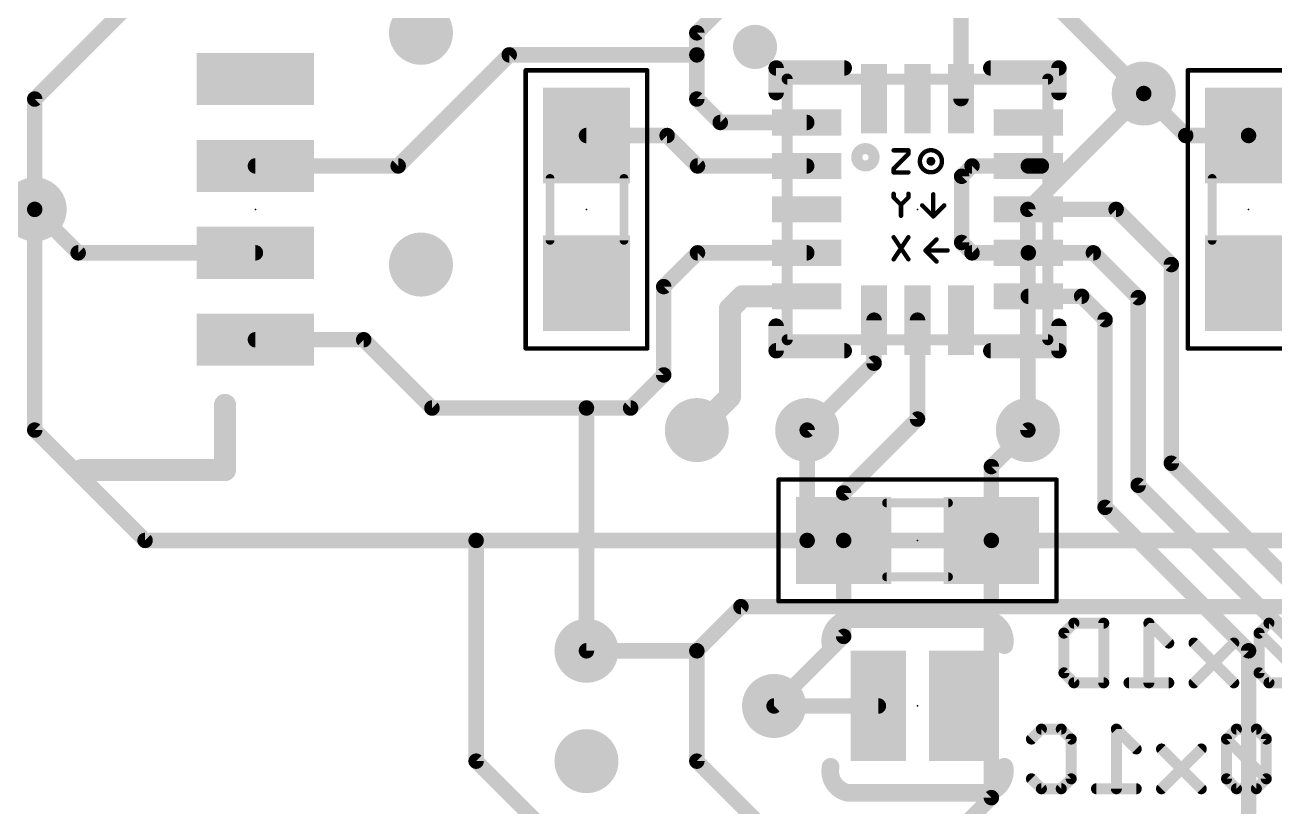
# Model space of a CAD drawing. Extents: x -36 to 72, y -11 to 34.
# Drawn here: x 2.43 to 16.81, y 5.82 to 14.82 of the extents above; entities that cross this region are included whole.
import ezdxf

# ---------------------------------------------------------------- set-up
doc = ezdxf.new("R2010")
doc.units = 0
for name, color, linetype in [('1', 12, 'CONTINUOUS'), ('16', 132, 'CONTINUOUS'), ('18', 110, 'CONTINUOUS'), ('21', 41, 'CONTINUOUS'), ('22', 40, 'CONTINUOUS'), ('23', 53, 'CONTINUOUS'), ('24', 53, 'CONTINUOUS'), ('31', 253, 'CONTINUOUS'), ('39', 12, 'CONTINUOUS'), ('51', 53, 'CONTINUOUS')]:
    doc.layers.add(name, color=color, linetype=linetype)

# ---------------------------------------------------------------- blocks, each defined once
blk = doc.blocks.new('RECT')
blk.add_solid([(-0.5, -0.5), (0.5, -0.5), (-0.5, 0.5), (0.5, 0.5)])
blk = doc.blocks.new('ROUNDV')
at = {"const_width": 0.5}
blk.add_lwpolyline([(0, -0.25, 1), (0, 0.25, 1), (0, -0.25)], format="xyb", dxfattribs=at)

msp = doc.modelspace()

# ---------------------------------------------------------------- linework, layer by layer
at = {"layer": '1'}
for points, const_width in [([(4.23, 15.66), (2.54, 13.97)], 0.1778), ([(10.414, 14.986), (10.16, 14.732)], 0.1778), ([(13.2, 13.975), (13.2, 14.978)], 0.1778), ([(15.3035, 14.0335), (14.351, 14.986)], 0.1778), ([(10.16, 14.478), (10.16, 14.732)], 0.1778), ([(6.723, 13.2), (8.001, 14.478)], 0.1778), ([(8.001, 14.478), (10.16, 14.478)], 0.1778), ([(10.16, 13.97), (10.16, 14.478)], 0.1778), ([(15.787, 13.55), (15.3035, 14.0335)], 0.1778), ([(2.54, 13.97), (2.54, 12.7)], 0.1778), ([(10.43, 13.7), (10.16, 13.97)], 0.1778), ([(11.425, 13.7), (10.43, 13.7)], 0.1778), ([(8.89, 13.55), (9.818, 13.55)], 0.1778), ([(10.168, 13.2), (9.818, 13.55)], 0.1778), ([(16.51, 13.55), (15.787, 13.55)], 0.1778), ([(18.034, 13.55), (16.51, 13.55)], 0.1778), ([(5.08, 13.2), (6.723, 13.2)], 0.1778), ([(11.425, 13.2), (10.168, 13.2)], 0.1778), ([(13.327, 13.2), (13.208, 13.081)], 0.1778), ([(13.975, 13.2), (13.327, 13.2)], 0.1778), ([(13.975, 13.2), (14.125, 13.2)], 0.1778), ([(13.208, 12.319), (13.208, 13.081)], 0.1778), ([(3.04, 12.2), (2.54, 12.7)], 0.1778), ([(13.975, 12.7), (14.986, 12.7)], 0.1778), ([(15.621, 12.065), (14.986, 12.7)], 0.1778), ([(13.327, 12.2), (13.208, 12.319)], 0.1778), ([(5.08, 12.2), (3.04, 12.2)], 0.1778), ([(10.168, 12.2), (9.779, 11.811)], 0.1778), ([(11.425, 12.2), (10.168, 12.2)], 0.1778), ([(13.327, 12.2), (13.975, 12.2)], 0.1778), ([(14.724, 12.2), (13.975, 12.2)], 0.1778), ([(14.724, 12.2), (15.24, 11.684)], 0.1778), ([(15.621, 9.779), (15.621, 12.065)], 0.1778), ([(9.779, 11.811), (9.779, 10.795)], 0.1778), ([(10.684, 11.7), (10.541, 11.557)], 0.254), ([(11.425, 11.7), (10.684, 11.7)], 0.254), ([(10.541, 11.557), (10.541, 10.541)], 0.254), ([(13.975, 11.7), (14.589, 11.7)], 0.1778), ([(14.589, 11.7), (14.859, 11.43)], 0.1778), ([(15.24, 11.684), (15.24, 9.525)], 0.1778), ([(12.2, 11.425), (12.2, 10.93)], 0.1778), ([(12.7, 11.425), (12.7, 10.287)], 0.1778), ([(14.859, 11.43), (14.859, 9.271)], 0.1778), ([(5.08, 11.2), (6.326, 11.2)], 0.1778), ([(7.112, 10.414), (6.326, 11.2)], 0.1778), ([(12.2, 10.93), (11.43, 10.16)], 0.1778), ([(9.398, 10.414), (9.779, 10.795)], 0.1778), ([(10.541, 10.541), (10.16, 10.16)], 0.254), ([(8.89, 10.414), (7.112, 10.414)], 0.1778), ([(8.89, 10.414), (8.89, 7.62)], 0.1778), ([(8.89, 10.414), (9.398, 10.414)], 0.1778), ([(12.7, 10.287), (11.85, 9.437)], 0.1778), ([(13.55, 9.74), (13.97, 10.16)], 0.1778), ([(13.55, 8.89), (13.55, 9.74)], 0.1778), ([(15.621, 9.779), (19.05, 6.35)], 0.1778), ([(11.85, 8.89), (11.85, 9.437)], 0.1778), ([(15.24, 9.525), (17.145, 7.62)], 0.1778), ([(14.859, 9.271), (16.51, 7.62)], 0.1778), ([(11.85, 8.89), (11.85, 7.786)], 0.1778), ([(13.55, 8.89), (13.55, 5.93)], 0.1778), ([(11.85, 7.786), (11.049, 6.985)], 0.1778), ([(16.51, 7.62), (16.51, 1.27)], 0.1778), ([(13.55, 5.93), (12.7, 5.08)], 0.1778)]:
    msp.add_lwpolyline(points, dxfattribs=dict(at, const_width=const_width))
for points, const_width in [([(10.2044, 14.732, 1), (10.1156, 14.732)], 0.0889), ([(10.1286, 14.7634, 1), (10.1914, 14.7006)], 0.0889), ([(8.001, 14.5225, 1), (8.001, 14.4336)], 0.0889), ([(8.0324, 14.4466, 1), (7.9696, 14.5094)], 0.0889), ([(10.2044, 14.478, 1), (10.1156, 14.478)], 0.0889), ([(10.16, 14.4336, 1), (10.16, 14.5225)], 0.0889), ([(10.1156, 14.478, 1), (10.2044, 14.478)], 0.0889), ([(15.3349, 14.0649, 1), (15.2721, 14.0021)], 0.0889), ([(15.2721, 14.0021, 1), (15.3349, 14.0649)], 0.0889), ([(2.5086, 14.0014, 1), (2.5714, 13.9386)], 0.0889), ([(2.5844, 13.97, 1), (2.4956, 13.97)], 0.0889), ([(10.1914, 14.0014, 1), (10.1286, 13.9386)], 0.0889), ([(10.1156, 13.97, 1), (10.2044, 13.97)], 0.0889), ([(13.1556, 13.975, 1), (13.2445, 13.975)], 0.0889), ([(10.43, 13.7445, 1), (10.43, 13.6556)], 0.0889), ([(10.3986, 13.6686, 1), (10.4614, 13.7314)], 0.0889), ([(11.425, 13.6556, 1), (11.425, 13.7445)], 0.0889), ([(8.89, 13.5945, 1), (8.89, 13.5056)], 0.0889), ([(9.8494, 13.5814, 1), (9.7866, 13.5186)], 0.0889), ([(9.818, 13.5056, 1), (9.818, 13.5945)], 0.0889), ([(15.787, 13.5945, 1), (15.787, 13.5056)], 0.0889), ([(15.7556, 13.5186, 1), (15.8184, 13.5814)], 0.0889), ([(16.51, 13.5945, 1), (16.51, 13.5056)], 0.0889), ([(16.51, 13.5056, 1), (16.51, 13.5945)], 0.0889), ([(5.08, 13.2445, 1), (5.08, 13.1556)], 0.0889), ([(6.6916, 13.2314, 1), (6.7544, 13.1686)], 0.0889), ([(6.723, 13.1556, 1), (6.723, 13.2445)], 0.0889), ([(10.168, 13.2445, 1), (10.168, 13.1556)], 0.0889), ([(10.1366, 13.1686, 1), (10.1994, 13.2314)], 0.0889), ([(11.425, 13.1556, 1), (11.425, 13.2445)], 0.0889), ([(13.327, 13.2445, 1), (13.327, 13.1556)], 0.0889), ([(13.3584, 13.1686, 1), (13.2956, 13.2314)], 0.0889), ([(13.975, 13.2445, 1), (13.975, 13.1556)], 0.0889), ([(13.975, 13.1556, 1), (13.975, 13.2445)], 0.0889), ([(14.125, 13.1556, 1), (14.125, 13.2445)], 0.0889), ([(13.1766, 13.1124, 1), (13.2394, 13.0496)], 0.0889), ([(13.2524, 13.081, 1), (13.1636, 13.081)], 0.0889), ([(2.5714, 12.7314, 1), (2.5086, 12.6686)], 0.0889), ([(2.4956, 12.7, 1), (2.5844, 12.7)], 0.0889), ([(13.975, 12.7445, 1), (13.975, 12.6556)], 0.0889), ([(15.0174, 12.7314, 1), (14.9546, 12.6686)], 0.0889), ([(14.986, 12.6556, 1), (14.986, 12.7445)], 0.0889), ([(13.2394, 12.3504, 1), (13.1766, 12.2876)], 0.0889), ([(3.04, 12.2445, 1), (3.04, 12.1556)], 0.0889), ([(3.0086, 12.1686, 1), (3.0714, 12.2314)], 0.0889), ([(5.08, 12.1556, 1), (5.08, 12.2445)], 0.0889), ([(10.168, 12.2445, 1), (10.168, 12.1556)], 0.0889), ([(10.1994, 12.1686, 1), (10.1366, 12.2314)], 0.0889), ([(11.425, 12.1556, 1), (11.425, 12.2445)], 0.0889), ([(13.1636, 12.319, 1), (13.2524, 12.319)], 0.0889), ([(13.327, 12.2445, 1), (13.327, 12.1556)], 0.0889), ([(13.2956, 12.1686, 1), (13.3584, 12.2314)], 0.0889), ([(13.975, 12.2445, 1), (13.975, 12.1556)], 0.0889), ([(13.975, 12.1556, 1), (13.975, 12.2445)], 0.0889), ([(14.7554, 12.2314, 1), (14.6926, 12.1686)], 0.0889), ([(14.724, 12.1556, 1), (14.724, 12.2445)], 0.0889), ([(15.6654, 12.065, 1), (15.5766, 12.065)], 0.0889), ([(15.5896, 12.0336, 1), (15.6524, 12.0964)], 0.0889), ([(9.7476, 11.8424, 1), (9.8104, 11.7796)], 0.0889), ([(9.8234, 11.811, 1), (9.7346, 11.811)], 0.0889), ([(10.684, 11.7635, 1), (10.684, 11.6365)], 0.127), ([(10.7289, 11.6551, 1), (10.6391, 11.7449)], 0.127), ([(11.425, 11.6365, 1), (11.425, 11.7635)], 0.127), ([(10.6045, 11.557, 1), (10.4775, 11.557)], 0.127), ([(10.4961, 11.6019, 1), (10.5859, 11.5121)], 0.127), ([(13.975, 11.7445, 1), (13.975, 11.6556)], 0.0889), ([(14.6204, 11.7314, 1), (14.5576, 11.6686)], 0.0889), ([(14.589, 11.6556, 1), (14.589, 11.7445)], 0.0889), ([(15.2844, 11.684, 1), (15.1956, 11.684)], 0.0889), ([(15.2086, 11.6526, 1), (15.2714, 11.7154)], 0.0889), ([(12.2445, 11.425, 1), (12.1556, 11.425)], 0.0889), ([(12.7445, 11.425, 1), (12.6556, 11.425)], 0.0889), ([(14.9034, 11.43, 1), (14.8146, 11.43)], 0.0889), ([(14.8276, 11.3986, 1), (14.8904, 11.4614)], 0.0889), ([(5.08, 11.2445, 1), (5.08, 11.1556)], 0.0889), ([(6.3574, 11.2314, 1), (6.2946, 11.1686)], 0.0889), ([(6.326, 11.1556, 1), (6.326, 11.2445)], 0.0889), ([(12.1556, 10.93, 1), (12.2445, 10.93)], 0.0889), ([(12.2314, 10.8986, 1), (12.1686, 10.9614)], 0.0889), ([(9.7346, 10.795, 1), (9.8234, 10.795)], 0.0889), ([(9.8104, 10.7636, 1), (9.7476, 10.8264)], 0.0889), ([(10.5859, 10.4961, 1), (10.4961, 10.5859)], 0.127), ([(7.112, 10.4584, 1), (7.112, 10.3696)], 0.0889), ([(8.9345, 10.414, 1), (8.8456, 10.414)], 0.0889), ([(8.89, 10.4584, 1), (8.89, 10.3696)], 0.0889), ([(8.89, 10.3696, 1), (8.89, 10.4584)], 0.0889), ([(9.398, 10.3696, 1), (9.398, 10.4584)], 0.0889), ([(10.4775, 10.541, 1), (10.6045, 10.541)], 0.127), ([(7.0806, 10.3826, 1), (7.1434, 10.4454)], 0.0889), ([(9.3666, 10.4454, 1), (9.4294, 10.3826)], 0.0889), ([(12.7314, 10.2556, 1), (12.6686, 10.3184)], 0.0889), ([(10.1151, 10.2049, 1), (10.2049, 10.1151)], 0.127), ([(11.3986, 10.1914, 1), (11.4614, 10.1286)], 0.0889), ([(12.6556, 10.287, 1), (12.7445, 10.287)], 0.0889), ([(14.0014, 10.1286, 1), (13.9386, 10.1914)], 0.0889), ([(13.5945, 9.74, 1), (13.5056, 9.74)], 0.0889), ([(13.5186, 9.7714, 1), (13.5814, 9.7086)], 0.0889), ([(15.6524, 9.8104, 1), (15.5896, 9.7476)], 0.0889), ([(15.5766, 9.779, 1), (15.6654, 9.779)], 0.0889), ([(11.8945, 9.437, 1), (11.8056, 9.437)], 0.0889), ([(11.8186, 9.4684, 1), (11.8814, 9.4056)], 0.0889), ([(15.2714, 9.5564, 1), (15.2086, 9.4936)], 0.0889), ([(15.1956, 9.525, 1), (15.2844, 9.525)], 0.0889), ([(14.8904, 9.3024, 1), (14.8276, 9.2396)], 0.0889), ([(14.8146, 9.271, 1), (14.9034, 9.271)], 0.0889), ([(11.8945, 8.89, 1), (11.8056, 8.89)], 0.0889), ([(11.8056, 8.89, 1), (11.8945, 8.89)], 0.0889), ([(13.5945, 8.89, 1), (13.5056, 8.89)], 0.0889), ([(13.5056, 8.89, 1), (13.5945, 8.89)], 0.0889), ([(11.8056, 7.786, 1), (11.8945, 7.786)], 0.0889), ([(11.8814, 7.7546, 1), (11.8186, 7.8174)], 0.0889), ([(8.8456, 7.62, 1), (8.9345, 7.62)], 0.0889), ([(16.5545, 7.62, 1), (16.4656, 7.62)], 0.0889), ([(16.4786, 7.5886, 1), (16.5414, 7.6514)], 0.0889), ([(11.0176, 7.0164, 1), (11.0804, 6.9536)], 0.0889), ([(13.5056, 5.93, 1), (13.5945, 5.93)], 0.0889), ([(13.5814, 5.8986, 1), (13.5186, 5.9614)], 0.0889)]:
    msp.add_lwpolyline(points, format="xyb", dxfattribs=dict(at, const_width=const_width))
at = {"layer": '16', "const_width": 0.1778}
for points in [[(13.97, 12.7), (15.3035, 14.0335)], [(2.54, 10.16), (2.54, 12.7)], [(13.97, 10.16), (13.97, 12.7)], [(3.81, 8.89), (2.54, 10.16)], [(11.43, 10.16), (11.43, 8.89)], [(7.62, 8.89), (3.81, 8.89)], [(11.43, 8.89), (7.62, 8.89)], [(7.62, 6.35), (7.62, 8.89)], [(21.59, 8.89), (11.43, 8.89)], [(10.668, 8.128), (10.16, 7.62)], [(23.368, 8.128), (10.668, 8.128)], [(10.16, 7.62), (8.89, 7.62)], [(10.16, 6.35), (10.16, 7.62)], [(12.25, 6.985), (11.049, 6.985)], [(11.43, 2.54), (7.62, 6.35)], [(13.97, 2.54), (10.16, 6.35)]]:
    msp.add_lwpolyline(points, dxfattribs=at)
at = {"layer": '16', "const_width": 0.0889}
for points in [[(15.3349, 14.0021, 1), (15.2721, 14.0649)], [(2.5844, 12.7, 1), (2.4956, 12.7)], [(14.0145, 12.7, 1), (13.9256, 12.7)], [(13.9386, 12.7314, 1), (14.0014, 12.6686)], [(2.5714, 10.1914, 1), (2.5086, 10.1286)], [(11.4744, 10.16, 1), (11.3856, 10.16)], [(2.4956, 10.16, 1), (2.5844, 10.16)], [(13.9256, 10.16, 1), (14.0145, 10.16)], [(3.81, 8.9345, 1), (3.81, 8.8456)], [(3.7786, 8.8586, 1), (3.8414, 8.9214)], [(7.6645, 8.89, 1), (7.5755, 8.89)], [(7.62, 8.9345, 1), (7.62, 8.8456)], [(7.62, 8.8456, 1), (7.62, 8.9345)], [(11.43, 8.9345, 1), (11.43, 8.8456)], [(11.3856, 8.89, 1), (11.4744, 8.89)], [(11.43, 8.8456, 1), (11.43, 8.9345)], [(10.668, 8.1724, 1), (10.668, 8.0836)], [(10.6994, 8.0966, 1), (10.6366, 8.1594)], [(8.89, 7.6645, 1), (8.89, 7.5755)], [(10.1286, 7.6514, 1), (10.1914, 7.5886)], [(10.2044, 7.62, 1), (10.1156, 7.62)], [(10.16, 7.5755, 1), (10.16, 7.6645)], [(11.049, 7.0295, 1), (11.049, 6.9405)], [(12.25, 6.9405, 1), (12.25, 7.0295)], [(7.5755, 6.35, 1), (7.6645, 6.35)], [(7.6514, 6.3814, 1), (7.5886, 6.3186)], [(10.1914, 6.3814, 1), (10.1286, 6.3186)], [(10.1156, 6.35, 1), (10.2044, 6.35)]]:
    msp.add_lwpolyline(points, format="xyb", dxfattribs=at)
at = {"layer": '21'}
for points, const_width in [([(10.83, 14.443, 1), (10.83, 14.697, 1), (10.83, 14.443)], 0.254), ([(11.1174, 14.327, 1), (11.0286, 14.327)], 0.0889), ([(11.073, 14.3714, 1), (11.073, 14.2826)], 0.0889), ([(11.8568, 14.2826, 1), (11.8568, 14.3714)], 0.0889), ([(13.5432, 14.3714, 1), (13.5432, 14.2826)], 0.0889), ([(14.3714, 14.327, 1), (14.2826, 14.327)], 0.0889), ([(14.327, 14.2826, 1), (14.327, 14.3714)], 0.0889), ([(11.0286, 14.0432, 1), (11.1174, 14.0432)], 0.0889), ([(14.2826, 14.0432, 1), (14.3714, 14.0432)], 0.0889), ([(11.1174, 11.3568, 1), (11.0286, 11.3568)], 0.0889), ([(14.3714, 11.3568, 1), (14.2826, 11.3568)], 0.0889), ([(11.073, 11.1174, 1), (11.073, 11.0286)], 0.0889), ([(11.0286, 11.073, 1), (11.1174, 11.073)], 0.0889), ([(11.8568, 11.0286, 1), (11.8568, 11.1174)], 0.0889), ([(13.5432, 11.1174, 1), (13.5432, 11.0286)], 0.0889), ([(14.2826, 11.073, 1), (14.3714, 11.073)], 0.0889), ([(14.327, 11.0286, 1), (14.327, 11.1174)], 0.0889), ([(4.7935, 10.45, 1), (4.6665, 10.45)], 0.127), ([(3.08, 9.7635, 1), (3.08, 9.6365)], 0.127), ([(4.73, 9.6365, 1), (4.73, 9.7635)], 0.127), ([(4.6665, 9.7, 1), (4.7935, 9.7)], 0.127)]:
    msp.add_lwpolyline(points, format="xyb", dxfattribs=dict(at, const_width=const_width))
for points, const_width in [([(11.073, 14.0432), (11.073, 14.327)], 0.1778), ([(11.073, 14.327), (11.8568, 14.327)], 0.1778), ([(14.327, 14.327), (13.5432, 14.327)], 0.1778), ([(14.327, 14.0432), (14.327, 14.327)], 0.1778), ([(11.073, 11.3568), (11.073, 11.073)], 0.1778), ([(14.327, 11.3568), (14.327, 11.073)], 0.1778), ([(11.073, 11.073), (11.8568, 11.073)], 0.1778), ([(14.327, 11.073), (13.5432, 11.073)], 0.1778), ([(4.73, 10.45), (4.73, 9.7)], 0.254), ([(4.73, 9.7), (3.08, 9.7)], 0.254)]:
    msp.add_lwpolyline(points, dxfattribs=dict(at, const_width=const_width))
at = {"layer": '22'}
for points, const_width in [([(11.9, 7.985, 0.4142), (11.7, 7.685)], 0.2032), ([(11.9, 8.0358, 1), (11.9, 7.9342)], 0.1016), ([(11.91, 7.9352, 1), (11.89, 8.0348)], 0.1016), ([(13.7, 7.685, 0.4142), (13.5, 7.985)], 0.2032), ([(13.51, 8.0348, 1), (13.49, 7.9352)], 0.1016), ([(13.5, 7.9342, 1), (13.5, 8.0358)], 0.1016), ([(14.4999, 7.9698, 1), (14.4999, 7.9063)], 0.0635), ([(14.5223, 7.9156, 1), (14.4774, 7.9605)], 0.0635), ([(14.8748, 7.9381, 1), (14.8113, 7.9381)], 0.0635), ([(14.843, 7.9063, 1), (14.843, 7.9698)], 0.0635), ([(15.3944, 7.9381, 1), (15.3309, 7.9381)], 0.0635), ([(15.3851, 7.9605, 1), (15.3402, 7.9156)], 0.0635), ([(16.7451, 7.9698, 1), (16.7451, 7.9063)], 0.0635), ([(16.7676, 7.9156, 1), (16.7227, 7.9605)], 0.0635), ([(14.4172, 7.8237, 1), (14.3537, 7.8237)], 0.0635), ([(14.363, 7.8461, 1), (14.4079, 7.8012)], 0.0635), ([(15.9047, 7.7317, 1), (15.8598, 7.6868)], 0.0635), ([(16.3623, 7.6868, 1), (16.3174, 7.7317)], 0.0635), ([(16.6625, 7.8237, 1), (16.599, 7.8237)], 0.0635), ([(16.6532, 7.8461, 1), (16.6083, 7.8012)], 0.0635), ([(16.6083, 7.8461, 1), (16.6532, 7.8012)], 0.0635), ([(11.6502, 7.675, 1), (11.7498, 7.695)], 0.1016), ([(13.6502, 7.695, 1), (13.7498, 7.675)], 0.1016), ([(15.569, 7.6868, 1), (15.6139, 7.7317)], 0.0635), ([(14.3537, 7.3661, 1), (14.4172, 7.3661)], 0.0635), ([(14.4079, 7.3885, 1), (14.363, 7.3436)], 0.0635), ([(16.599, 7.3661, 1), (16.6625, 7.3661)], 0.0635), ([(16.6532, 7.3885, 1), (16.6083, 7.3436)], 0.0635), ([(14.4999, 7.2835, 1), (14.4999, 7.22)], 0.0635), ([(14.4774, 7.2292, 1), (14.5223, 7.2742)], 0.0635), ([(14.8113, 7.2517, 1), (14.8748, 7.2517)], 0.0635), ([(14.843, 7.22, 1), (14.843, 7.2835)], 0.0635), ([(15.1339, 7.2835, 1), (15.1339, 7.22)], 0.0635), ([(15.3309, 7.2517, 1), (15.3944, 7.2517)], 0.0635), ([(15.5915, 7.22, 1), (15.5915, 7.2835)], 0.0635), ([(15.8598, 7.2742, 1), (15.9047, 7.2292)], 0.0635), ([(16.3174, 7.2292, 1), (16.3623, 7.2742)], 0.0635), ([(16.7451, 7.2835, 1), (16.7451, 7.22)], 0.0635), ([(16.7227, 7.2292, 1), (16.7676, 7.2742)], 0.0635), ([(14.1256, 6.7506, 1), (14.1256, 6.6871)], 0.0635), ([(14.1481, 6.6964, 1), (14.1032, 6.7413)], 0.0635), ([(14.3769, 6.7413, 1), (14.332, 6.6964)], 0.0635), ([(14.3544, 6.6871, 1), (14.3544, 6.7506)], 0.0635), ([(15.0202, 6.7189, 1), (14.9567, 6.7189)], 0.0635), ([(15.0109, 6.7413, 1), (14.966, 6.6964)], 0.0635), ([(16.3709, 6.7506, 1), (16.3709, 6.6871)], 0.0635), ([(16.3933, 6.6964, 1), (16.3484, 6.7413)], 0.0635), ([(16.6221, 6.7413, 1), (16.5772, 6.6964)], 0.0635), ([(16.5997, 6.6871, 1), (16.5997, 6.7506)], 0.0635), ([(13.9888, 6.6269, 1), (14.0337, 6.582)], 0.0635), ([(14.5006, 6.6045, 1), (14.4371, 6.6045)], 0.0635), ([(14.4464, 6.582, 1), (14.4913, 6.6269)], 0.0635), ([(16.2882, 6.6045, 1), (16.2247, 6.6045)], 0.0635), ([(16.2789, 6.6269, 1), (16.234, 6.582)], 0.0635), ([(16.234, 6.6269, 1), (16.2789, 6.582)], 0.0635), ([(16.7458, 6.6045, 1), (16.6823, 6.6045)], 0.0635), ([(16.6916, 6.582, 1), (16.7365, 6.6269)], 0.0635), ([(15.1948, 6.4676, 1), (15.2397, 6.5125)], 0.0635), ([(15.5305, 6.5125, 1), (15.4856, 6.4676)], 0.0635), ([(15.9881, 6.4676, 1), (15.9432, 6.5125)], 0.0635), ([(11.7, 6.285, 0.4142), (11.9, 5.985)], 0.2032), ([(11.7498, 6.275, 1), (11.6502, 6.295)], 0.1016), ([(13.5, 5.985, 0.4142), (13.7, 6.285)], 0.2032), ([(13.7498, 6.295, 1), (13.6502, 6.275)], 0.1016), ([(14.0337, 6.1693, 1), (13.9888, 6.1244)], 0.0635), ([(14.4913, 6.1244, 1), (14.4464, 6.1693)], 0.0635), ([(16.2789, 6.1693, 1), (16.234, 6.1244)], 0.0635), ([(16.7365, 6.1244, 1), (16.6916, 6.1693)], 0.0635), ([(16.6916, 6.1244, 1), (16.7365, 6.1693)], 0.0635), ([(11.9, 6.0358, 1), (11.9, 5.9342)], 0.1016), ([(11.89, 5.9352, 1), (11.91, 6.0348)], 0.1016), ([(13.49, 6.0348, 1), (13.51, 5.9352)], 0.1016), ([(13.5, 5.9342, 1), (13.5, 6.0358)], 0.1016), ([(14.1256, 6.0643, 1), (14.1256, 6.0008)], 0.0635), ([(14.1032, 6.01, 1), (14.1481, 6.055)], 0.0635), ([(14.332, 6.055, 1), (14.3769, 6.01)], 0.0635), ([(14.3544, 6.0008, 1), (14.3544, 6.0643)], 0.0635), ([(14.4371, 6.1469, 1), (14.5006, 6.1469)], 0.0635), ([(14.7597, 6.0643, 1), (14.7597, 6.0008)], 0.0635), ([(14.9567, 6.0325, 1), (15.0202, 6.0325)], 0.0635), ([(15.2173, 6.0008, 1), (15.2173, 6.0643)], 0.0635), ([(15.4856, 6.055, 1), (15.5305, 6.01)], 0.0635), ([(15.9432, 6.01, 1), (15.9881, 6.055)], 0.0635), ([(16.2247, 6.1469, 1), (16.2882, 6.1469)], 0.0635), ([(16.3709, 6.0643, 1), (16.3709, 6.0008)], 0.0635), ([(16.3484, 6.01, 1), (16.3933, 6.055)], 0.0635), ([(16.5772, 6.055, 1), (16.6221, 6.01)], 0.0635), ([(16.5997, 6.0008, 1), (16.5997, 6.0643)], 0.0635), ([(16.6823, 6.1469, 1), (16.7458, 6.1469)], 0.0635)]:
    msp.add_lwpolyline(points, format="xyb", dxfattribs=dict(at, const_width=const_width))
for points, const_width in [([(13.5, 7.985), (11.9, 7.985)], 0.2032), ([(14.3855, 7.8237), (14.4999, 7.9381)], 0.127), ([(14.4999, 7.9381), (14.843, 7.9381)], 0.127), ([(14.843, 7.9381), (14.843, 7.2517)], 0.127), ([(15.5915, 7.7093), (15.3627, 7.9381)], 0.127), ([(15.3627, 7.9381), (15.3627, 7.2517)], 0.127), ([(16.7451, 7.9381), (16.6307, 7.8237)], 0.127), ([(16.9739, 7.9381), (16.7451, 7.9381)], 0.127), ([(14.3855, 7.3661), (14.3855, 7.8237)], 0.127), ([(16.3399, 7.7093), (15.8823, 7.2517)], 0.127), ([(16.3399, 7.2517), (15.8823, 7.7093)], 0.127), ([(16.6307, 7.8237), (16.6307, 7.3661)], 0.127), ([(17.0883, 7.3661), (16.6307, 7.8237)], 0.127), ([(14.4999, 7.2517), (14.3855, 7.3661)], 0.127), ([(16.6307, 7.3661), (16.7451, 7.2517)], 0.127), ([(14.843, 7.2517), (14.4999, 7.2517)], 0.127), ([(15.5915, 7.2517), (15.1339, 7.2517)], 0.127), ([(16.7451, 7.2517), (16.9739, 7.2517)], 0.127), ([(14.0112, 6.6045), (14.1256, 6.7189)], 0.127), ([(14.1256, 6.7189), (14.3544, 6.7189)], 0.127), ([(14.3544, 6.7189), (14.4688, 6.6045)], 0.127), ([(15.2173, 6.4901), (14.9885, 6.7189)], 0.127), ([(14.9885, 6.7189), (14.9885, 6.0325)], 0.127), ([(16.3709, 6.7189), (16.2565, 6.6045)], 0.127), ([(16.5997, 6.7189), (16.3709, 6.7189)], 0.127), ([(16.7141, 6.6045), (16.5997, 6.7189)], 0.127), ([(14.4688, 6.6045), (14.4688, 6.1469)], 0.127), ([(16.2565, 6.6045), (16.2565, 6.1469)], 0.127), ([(16.7141, 6.1469), (16.2565, 6.6045)], 0.127), ([(16.7141, 6.1469), (16.7141, 6.6045)], 0.127), ([(15.9657, 6.4901), (15.5081, 6.0325)], 0.127), ([(15.9657, 6.0325), (15.5081, 6.4901)], 0.127), ([(14.1256, 6.0325), (14.0112, 6.1469)], 0.127), ([(14.4688, 6.1469), (14.3544, 6.0325)], 0.127), ([(16.2565, 6.1469), (16.3709, 6.0325)], 0.127), ([(16.5997, 6.0325), (16.7141, 6.1469)], 0.127), ([(11.9, 5.985), (13.5, 5.985)], 0.2032), ([(14.3544, 6.0325), (14.1256, 6.0325)], 0.127), ([(15.2173, 6.0325), (14.7597, 6.0325)], 0.127), ([(16.3709, 6.0325), (16.5997, 6.0325)], 0.127)]:
    msp.add_lwpolyline(points, dxfattribs=dict(at, const_width=const_width))
at = {"layer": '23'}
for p in [(5.08, 12.7), (8.89, 12.7), (12.7, 12.7), (16.51, 12.7), (12.7, 8.89)]:
    msp.add_point(p, dxfattribs=at)
at = {"layer": '24'}
msp.add_point((12.7, 6.985), dxfattribs=at)
at = {"layer": '39', "const_width": 0.0508}
for points in [[(8.19, 11.1), (8.19, 14.3)], [(8.19, 14.3), (9.59, 14.3)], [(9.59, 14.3), (9.59, 11.1)], [(15.81, 11.1), (15.81, 14.3)], [(15.81, 14.3), (17.21, 14.3)], [(9.59, 11.1), (8.19, 11.1)], [(17.21, 11.1), (15.81, 11.1)], [(11.1, 9.59), (14.3, 9.59)], [(11.1, 8.19), (11.1, 9.59)], [(14.3, 9.59), (14.3, 8.19)], [(14.3, 8.19), (11.1, 8.19)]]:
    msp.add_lwpolyline(points, dxfattribs=at)
at = {"layer": '39', "const_width": 0.0254}
for points in [[(8.2027, 14.3, 1), (8.1773, 14.3)], [(8.19, 14.3127, 1), (8.19, 14.2873)], [(9.6027, 14.3, 1), (9.5773, 14.3)], [(9.59, 14.2873, 1), (9.59, 14.3127)], [(15.8227, 14.3, 1), (15.7973, 14.3)], [(15.81, 14.3127, 1), (15.81, 14.2873)], [(8.19, 11.1127, 1), (8.19, 11.0873)], [(8.1773, 11.1, 1), (8.2027, 11.1)], [(9.5773, 11.1, 1), (9.6027, 11.1)], [(9.59, 11.0873, 1), (9.59, 11.1127)], [(15.81, 11.1127, 1), (15.81, 11.0873)], [(15.7973, 11.1, 1), (15.8227, 11.1)], [(11.1, 9.6027, 1), (11.1, 9.5773)], [(11.1127, 9.59, 1), (11.0873, 9.59)], [(14.3127, 9.59, 1), (14.2873, 9.59)], [(14.3, 9.5773, 1), (14.3, 9.6027)], [(11.1, 8.2027, 1), (11.1, 8.1773)], [(11.0873, 8.19, 1), (11.1127, 8.19)], [(14.2873, 8.19, 1), (14.3127, 8.19)], [(14.3, 8.1773, 1), (14.3, 8.2027)]]:
    msp.add_lwpolyline(points, format="xyb", dxfattribs=at)
at = {"layer": '51'}
for points, const_width in [([(11.2, 14.2318, 1), (11.2, 14.1683)], 0.0635), ([(11.2318, 14.2, 1), (11.1683, 14.2)], 0.0635), ([(14.2318, 14.2, 1), (14.1683, 14.2)], 0.0635), ([(14.2, 14.1683, 1), (14.2, 14.2318)], 0.0635), ([(12.1, 13.2, 1), (12.1, 13.4, 1), (12.1, 13.2)], 0.127), ([(12.4254, 13.3923, 1), (12.4254, 13.3669)], 0.0254), ([(12.6076, 13.3796, 1), (12.5822, 13.3796)], 0.0254), ([(12.5949, 13.3669, 1), (12.5949, 13.3923)], 0.0254), ([(12.854, 13.127, 1), (12.854, 13.381, 1), (12.854, 13.127)], 0.0508), ([(12.5822, 13.3372, 1), (12.6076, 13.3372)], 0.0254), ([(12.6039, 13.3283, 1), (12.5859, 13.3462)], 0.0254), ([(12.854, 13.2286, 1), (12.854, 13.2794, 1), (12.854, 13.2286)], 0.0508), ([(8.4964, 13.056, 1), (8.4456, 13.056)], 0.0508), ([(9.3474, 13.056, 1), (9.2966, 13.056)], 0.0508), ([(12.4381, 13.1678, 1), (12.4127, 13.1678)], 0.0254), ([(12.4164, 13.1767, 1), (12.4344, 13.1588)], 0.0254), ([(12.4254, 13.1381, 1), (12.4254, 13.1127)], 0.0254), ([(12.4127, 13.1254, 1), (12.4381, 13.1254)], 0.0254), ([(12.5949, 13.1127, 1), (12.5949, 13.1381)], 0.0254), ([(16.1164, 13.056, 1), (16.0656, 13.056)], 0.0508), ([(12.4381, 12.8796, 1), (12.4127, 12.8796)], 0.0254), ([(12.4344, 12.8462, 1), (12.4164, 12.8283)], 0.0254), ([(12.4127, 12.8372, 1), (12.4381, 12.8372)], 0.0254), ([(12.6076, 12.8796, 1), (12.5822, 12.8796)], 0.0254), ([(12.5822, 12.8372, 1), (12.6076, 12.8372)], 0.0254), ([(12.6039, 12.8283, 1), (12.5859, 12.8462)], 0.0254), ([(12.8937, 12.873, 1), (12.8683, 12.873)], 0.0254), ([(12.5228, 12.7525, 1), (12.4974, 12.7525)], 0.0254), ([(12.5012, 12.7615, 1), (12.5191, 12.7435)], 0.0254), ([(12.5012, 12.7435, 1), (12.5191, 12.7615)], 0.0254), ([(12.763, 12.755, 1), (12.745, 12.737)], 0.0254), ([(13.017, 12.737, 1), (12.999, 12.755)], 0.0254), ([(12.4974, 12.6254, 1), (12.5228, 12.6254)], 0.0254), ([(12.872, 12.628, 1), (12.89, 12.61)], 0.0254), ([(12.8683, 12.619, 1), (12.8937, 12.619)], 0.0254), ([(12.872, 12.61, 1), (12.89, 12.628)], 0.0254), ([(12.436, 12.3867, 1), (12.4148, 12.3726)], 0.0254), ([(12.6054, 12.3726, 1), (12.5843, 12.3867)], 0.0254), ([(12.928, 12.345, 1), (12.91, 12.363)], 0.0254), ([(8.4456, 12.344, 1), (8.4964, 12.344)], 0.0508), ([(9.2966, 12.344, 1), (9.3474, 12.344)], 0.0508), ([(12.792, 12.2397, 1), (12.792, 12.2143)], 0.0254), ([(12.801, 12.236, 1), (12.783, 12.218)], 0.0254), ([(12.783, 12.236, 1), (12.801, 12.218)], 0.0254), ([(13.046, 12.2143, 1), (13.046, 12.2397)], 0.0254), ([(16.0656, 12.344, 1), (16.1164, 12.344)], 0.0508), ([(12.4148, 12.1324, 1), (12.436, 12.1184)], 0.0254), ([(12.5843, 12.1184, 1), (12.6054, 12.1324)], 0.0254), ([(12.91, 12.091, 1), (12.928, 12.109)], 0.0254), ([(11.2, 11.2318, 1), (11.2, 11.1683)], 0.0635), ([(11.1683, 11.2, 1), (11.2318, 11.2)], 0.0635), ([(14.1683, 11.2, 1), (14.2318, 11.2)], 0.0635), ([(14.2, 11.1683, 1), (14.2, 11.2318)], 0.0635), ([(12.344, 9.3474, 1), (12.344, 9.2966)], 0.0508), ([(13.056, 9.2966, 1), (13.056, 9.3474)], 0.0508), ([(12.344, 8.4964, 1), (12.344, 8.4456)], 0.0508), ([(13.056, 8.4456, 1), (13.056, 8.4964)], 0.0508)]:
    msp.add_lwpolyline(points, format="xyb", dxfattribs=dict(at, const_width=const_width))
for points, const_width in [([(11.2, 11.2), (11.2, 14.2)], 0.127), ([(11.2, 14.2), (14.2, 14.2)], 0.127), ([(14.2, 14.2), (14.2, 11.2)], 0.127), ([(12.4254, 13.3796), (12.5949, 13.3796)], 0.0508), ([(12.5949, 13.3796), (12.5949, 13.3372)], 0.0508), ([(12.5949, 13.3372), (12.4254, 13.1678)], 0.0508), ([(8.471, 13.056), (8.471, 12.344)], 0.1016), ([(9.322, 13.056), (9.322, 12.344)], 0.1016), ([(12.4254, 13.1678), (12.4254, 13.1254)], 0.0508), ([(12.4254, 13.1254), (12.5949, 13.1254)], 0.0508), ([(16.091, 13.056), (16.091, 12.344)], 0.1016), ([(12.4254, 12.8796), (12.4254, 12.8372)], 0.0508), ([(12.4254, 12.8372), (12.5101, 12.7525)], 0.0508), ([(12.5101, 12.7525), (12.5949, 12.8372)], 0.0508), ([(12.5949, 12.8372), (12.5949, 12.8796)], 0.0508), ([(12.881, 12.873), (12.881, 12.619)], 0.0508), ([(12.5101, 12.7525), (12.5101, 12.6254)], 0.0508), ([(12.881, 12.619), (12.754, 12.746)], 0.0508), ([(12.881, 12.619), (13.008, 12.746)], 0.0508), ([(12.4254, 12.3796), (12.5949, 12.1254)], 0.0508), ([(12.5949, 12.3796), (12.4254, 12.1254)], 0.0508), ([(12.792, 12.227), (12.919, 12.354)], 0.0508), ([(13.046, 12.227), (12.792, 12.227)], 0.0508), ([(12.792, 12.227), (12.919, 12.1)], 0.0508), ([(14.2, 11.2), (11.2, 11.2)], 0.127), ([(12.344, 9.322), (13.056, 9.322)], 0.1016), ([(12.344, 8.471), (13.056, 8.471)], 0.1016)]:
    msp.add_lwpolyline(points, dxfattribs=dict(at, const_width=const_width))

# ---------------------------------------------------------------- block references
at = {"layer": '1'}
for p, xscale, yscale, rotation in [((5.08, 14.2), 0.6, 1.35, 270), ((12.2, 13.975), 0.3, 0.8, 180), ((12.7, 13.975), 0.3, 0.8, 180), ((13.2, 13.975), 0.3, 0.8, 180), ((11.425, 13.7), 0.3, 0.8, 270), ((13.975, 13.7), 0.3, 0.8, 90), ((5.08, 13.2), 0.6, 1.35, 270), ((11.425, 13.2), 0.3, 0.8, 270), ((13.975, 13.2), 0.3, 0.8, 90), ((11.425, 12.7), 0.3, 0.8, 270), ((13.975, 12.7), 0.3, 0.8, 90), ((5.08, 12.2), 0.6, 1.35, 270), ((11.425, 12.2), 0.3, 0.8, 270), ((13.975, 12.2), 0.3, 0.8, 90), ((11.425, 11.7), 0.3, 0.8, 270), ((13.975, 11.7), 0.3, 0.8, 90), ((5.08, 11.2), 0.6, 1.35, 270)]:
    msp.add_blockref('RECT', p, dxfattribs=dict(at, xscale=xscale, yscale=yscale, rotation=rotation))
at = {"layer": '1', "xscale": 1.1, "rotation": 270}
for p in [(8.89, 13.55), (16.51, 13.55), (8.89, 11.85), (16.51, 11.85)]:
    msp.add_blockref('RECT', p, dxfattribs=at)
at = {"layer": '1', "xscale": 0.3, "yscale": 0.8}
for p in [(12.2, 11.425), (12.7, 11.425), (13.2, 11.425)]:
    msp.add_blockref('RECT', p, dxfattribs=at)
at = {"layer": '1', "xscale": 1.1}
for p in [(11.85, 8.89), (13.55, 8.89)]:
    msp.add_blockref('RECT', p, dxfattribs=at)
at = {"layer": '16', "xscale": 0.635, "yscale": 1.27, "rotation": 180}
for p in [(12.25, 6.985), (13.15, 6.985)]:
    msp.add_blockref('RECT', p, dxfattribs=at)
at = {"layer": '18', "xscale": 0.7366, "yscale": 0.7366}
for p in [(6.985, 14.732), (6.985, 14.732), (15.3035, 14.0335), (15.3035, 14.0335), (2.54, 12.7), (2.54, 12.7), (6.985, 12.065), (6.985, 12.065), (10.16, 10.16), (10.16, 10.16), (11.43, 10.16), (11.43, 10.16), (13.97, 10.16), (13.97, 10.16), (8.89, 7.62), (8.89, 7.62), (11.049, 6.985), (11.049, 6.985), (8.89, 6.35), (8.89, 6.35)]:
    msp.add_blockref('ROUNDV', p, dxfattribs=at)
at = {"layer": '31'}
for p, xscale, yscale, rotation in [((5.08, 14.2), 0.6, 1.35, 270), ((12.2, 13.975), 0.3, 0.8, 180), ((12.7, 13.975), 0.3, 0.8, 180), ((13.2, 13.975), 0.3, 0.8, 180), ((11.425, 13.7), 0.3, 0.8, 270), ((13.975, 13.7), 0.3, 0.8, 90), ((5.08, 13.2), 0.6, 1.35, 270), ((11.425, 13.2), 0.3, 0.8, 270), ((13.975, 13.2), 0.3, 0.8, 90), ((11.425, 12.7), 0.3, 0.8, 270), ((13.975, 12.7), 0.3, 0.8, 90), ((5.08, 12.2), 0.6, 1.35, 270), ((11.425, 12.2), 0.3, 0.8, 270), ((13.975, 12.2), 0.3, 0.8, 90), ((11.425, 11.7), 0.3, 0.8, 270), ((13.975, 11.7), 0.3, 0.8, 90), ((5.08, 11.2), 0.6, 1.35, 270)]:
    msp.add_blockref('RECT', p, dxfattribs=dict(at, xscale=xscale, yscale=yscale, rotation=rotation))
at = {"layer": '31', "xscale": 1.1, "rotation": 270}
for p in [(8.89, 13.55), (16.51, 13.55), (8.89, 11.85), (16.51, 11.85)]:
    msp.add_blockref('RECT', p, dxfattribs=at)
at = {"layer": '31', "xscale": 0.3, "yscale": 0.8}
for p in [(12.2, 11.425), (12.7, 11.425), (13.2, 11.425)]:
    msp.add_blockref('RECT', p, dxfattribs=at)
at = {"layer": '31', "xscale": 1.1}
for p in [(11.85, 8.89), (13.55, 8.89)]:
    msp.add_blockref('RECT', p, dxfattribs=at)
at = {"layer": '51'}
for p, xscale, yscale, rotation in [((12.2, 13.8665), 0.25, 0.467, 180), ((12.7, 13.8665), 0.25, 0.467, 180), ((13.2, 13.8665), 0.25, 0.467, 180), ((13.8665, 13.7), 0.467, 0.25, 180), ((8.8951, 13.2881), 0.5001, 0.95, 270), ((16.5151, 13.2881), 0.5001, 0.95, 270), ((13.8665, 13.2), 0.467, 0.25, 180), ((13.8665, 12.7), 0.467, 0.25, 180), ((8.8951, 12.1197), 0.5001, 0.95, 270), ((13.8665, 12.2), 0.467, 0.25, 180), ((16.5151, 12.1197), 0.5001, 0.95, 270), ((13.8665, 11.7), 0.467, 0.25, 180)]:
    msp.add_blockref('RECT', p, dxfattribs=dict(at, xscale=xscale, yscale=yscale, rotation=rotation))
for p, xscale, yscale in [((11.5335, 13.7), 0.467, 0.25), ((11.5335, 13.2), 0.467, 0.25), ((11.5335, 12.7), 0.467, 0.25), ((11.5335, 12.2), 0.467, 0.25), ((11.5335, 11.7), 0.467, 0.25), ((12.2, 11.5335), 0.25, 0.467), ((12.7, 11.5335), 0.25, 0.467), ((13.2, 11.5335), 0.25, 0.467), ((12.1119, 8.8951), 0.5001, 0.95), ((13.2803, 8.8951), 0.5001, 0.95)]:
    msp.add_blockref('RECT', p, dxfattribs=dict(at, xscale=xscale, yscale=yscale))

doc.saveas('drawing.dxf')
